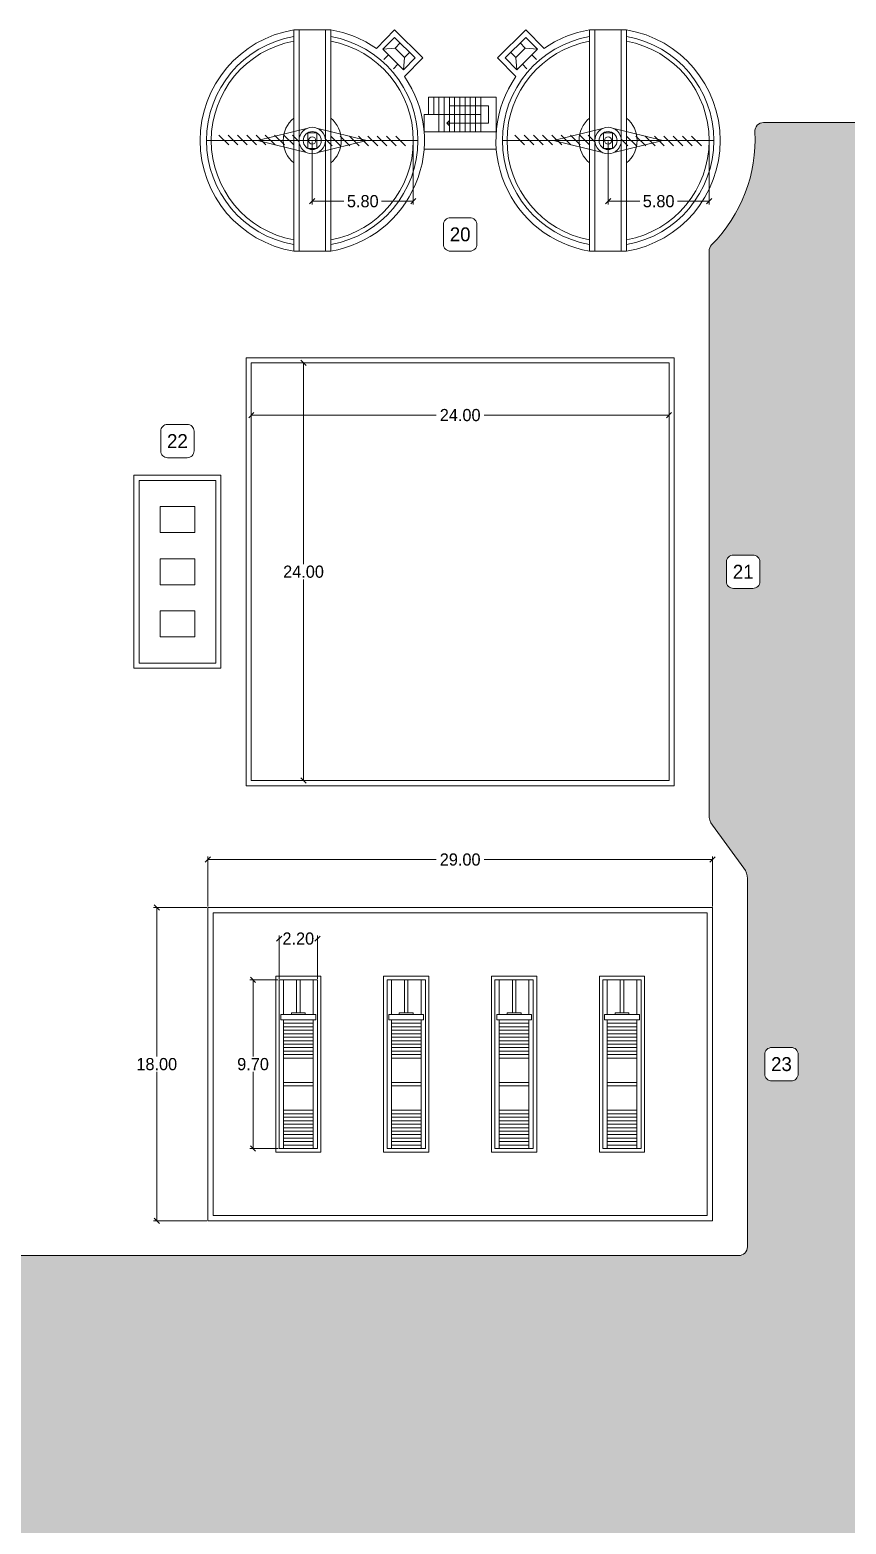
# Model space of a CAD drawing. Extents: x 1590275 to 3180776, y 5018154 to 10036737.
# Drawn here: x 1590338 to 1590384.9, y 5018257.7 to 5018343.5 of the extents above; entities that cross this region are included whole.
import ezdxf

# ---------------------------------------------------------------- set-up
doc = ezdxf.new("R2010")
doc.units = 0
doc.header["$LTSCALE"] = 5
doc.header["$MEASUREMENT"] = 0
doc.linetypes.add('HIDDEN', pattern=[0.375, 0.25, -0.125])
for name, color, linetype, lineweight in [('Legenda', 7, 'Continuous', 15), ('Locali accessori', 7, 'Continuous', 15), ('Muratura', 7, 'Continuous', 15), ('Quote e scritte', 252, 'Continuous', 15), ('Scale', 7, 'Continuous', 15), ('Verde', 3, 'Continuous', 15), ('Viabilità', 251, 'Continuous', 15)]:
    doc.layers.add(name, color=color, linetype=linetype, lineweight=lineweight)
doc.dimstyles.new('PICCHETTAMENTO', dxfattribs={"dimtxt": 0.7, "dimasz": 0.3, "dimexe": 0.18, "dimexo": 0.0625, "dimgap": 0.09, "dimtad": 0, "dimtih": 1, "dimtoh": 1, "dimzin": 0, "dimdsep": 46, "dimtxsty": 'Standard', "dimblk": 'OBLIQUE', "dimcen": 0.09, "dimclrd": 256, "dimclre": 256, "dimclrt": 256, "dimadec": 0, "dimazin": 0, "dimtfac": 1, "dimtofl": 0, "dimtmove": 0, "dimatfit": 0, "dimldrblk": 'OBLIQUE', "dimfxl": 1, "dimtfillclr": 256, "dimtolj": 1, "dimtzin": 0, "dimlwd": -1, "dimlwe": -1, "dimarcsym": 0})

# ---------------------------------------------------------------- blocks, each defined once
blk = doc.blocks.new('_OBLIQUE')
at = {"color": 0, "linetype": 'ByBlock'}
blk.add_line((-0.5, -0.5), (0.5, 0.5), dxfattribs=at)
blk = doc.blocks.new('*D328')
at = {"layer": 'DEFPOINTS', "color": 0, "transparency": 16777216}
for p in [(1590354.263, 5018337.182), (1590360.069, 5018337.182), (1590360.069, 5018333.692)]:
    blk.add_point(p, dxfattribs=at)
at = {"layer": 'Quote e scritte', "transparency": 16777216}
for p, q in [((1590354.263, 5018337.12), (1590354.263, 5018333.512)), ((1590360.069, 5018337.12), (1590360.069, 5018333.512)), ((1590354.263, 5018333.692), (1590356.084, 5018333.692)), ((1590360.069, 5018333.692), (1590358.248, 5018333.692))]:
    blk.add_line(p, q, dxfattribs=at)
at = {"layer": 'Quote e scritte', "transparency": 16777216, "xscale": 0.3, "yscale": 0.3, "zscale": 0.3, "rotation": 180}
blk.add_blockref('_OBLIQUE', (1590354.263, 5018333.692), dxfattribs=at)
at = {"layer": 'Quote e scritte', "transparency": 16777216, "xscale": 0.3, "yscale": 0.3, "zscale": 0.3}
blk.add_blockref('_OBLIQUE', (1590360.069, 5018333.692), dxfattribs=at)
at = {"layer": 'Quote e scritte', "transparency": 16777216, "insert": (1590357.166, 5018333.692), "char_height": 0.7, "attachment_point": 5}
blk.add_mtext('\\A1;5.80', dxfattribs=at)
blk = doc.blocks.new('*D329')
at = {"layer": 'DEFPOINTS', "color": 0, "transparency": 16777216}
for p in [(1590371.262, 5018337.182), (1590377.068, 5018337.182), (1590377.068, 5018333.692)]:
    blk.add_point(p, dxfattribs=at)
at = {"layer": 'Quote e scritte', "transparency": 16777216}
for p, q in [((1590371.262, 5018337.12), (1590371.262, 5018333.512)), ((1590377.068, 5018337.12), (1590377.068, 5018333.512)), ((1590371.262, 5018333.692), (1590373.083, 5018333.692)), ((1590377.068, 5018333.692), (1590375.247, 5018333.692))]:
    blk.add_line(p, q, dxfattribs=at)
at = {"layer": 'Quote e scritte', "transparency": 16777216, "xscale": 0.3, "yscale": 0.3, "zscale": 0.3, "rotation": 180}
blk.add_blockref('_OBLIQUE', (1590371.262, 5018333.692), dxfattribs=at)
at = {"layer": 'Quote e scritte', "transparency": 16777216, "xscale": 0.3, "yscale": 0.3, "zscale": 0.3}
blk.add_blockref('_OBLIQUE', (1590377.068, 5018333.692), dxfattribs=at)
at = {"layer": 'Quote e scritte', "transparency": 16777216, "insert": (1590374.165, 5018333.692), "char_height": 0.7, "attachment_point": 5}
blk.add_mtext('\\A1;5.80', dxfattribs=at)
blk = doc.blocks.new('*D330')
at = {"layer": 'DEFPOINTS', "color": 0, "transparency": 16777216}
for p in [(1590350.762, 5018321.4), (1590374.762, 5018321.4), (1590374.762, 5018321.4)]:
    blk.add_point(p, dxfattribs=at)
at = {"layer": 'Quote e scritte', "transparency": 16777216}
for p, q in [((1590350.762, 5018321.462), (1590350.762, 5018321.58)), ((1590350.762, 5018321.4), (1590361.389, 5018321.4)), ((1590374.762, 5018321.4), (1590364.135, 5018321.4)), ((1590374.762, 5018321.462), (1590374.762, 5018321.58))]:
    blk.add_line(p, q, dxfattribs=at)
at = {"layer": 'Quote e scritte', "transparency": 16777216, "xscale": 0.3, "yscale": 0.3, "zscale": 0.3, "rotation": 180}
blk.add_blockref('_OBLIQUE', (1590350.762, 5018321.4), dxfattribs=at)
at = {"layer": 'Quote e scritte', "transparency": 16777216, "xscale": 0.3, "yscale": 0.3, "zscale": 0.3}
blk.add_blockref('_OBLIQUE', (1590374.762, 5018321.4), dxfattribs=at)
at = {"layer": 'Quote e scritte', "transparency": 16777216, "insert": (1590362.762, 5018321.4), "char_height": 0.7, "attachment_point": 5}
blk.add_mtext('\\A1;24.00', dxfattribs=at)
blk = doc.blocks.new('*D331')
at = {"layer": 'DEFPOINTS', "color": 0, "transparency": 16777216}
for p in [(1590353.762, 5018324.4), (1590353.762, 5018300.4), (1590353.762, 5018300.4)]:
    blk.add_point(p, dxfattribs=at)
at = {"layer": 'Quote e scritte', "transparency": 16777216}
for p, q in [((1590353.699, 5018324.4), (1590353.582, 5018324.4)), ((1590353.762, 5018324.4), (1590353.762, 5018312.84)), ((1590353.762, 5018300.4), (1590353.762, 5018311.96)), ((1590353.699, 5018300.4), (1590353.582, 5018300.4))]:
    blk.add_line(p, q, dxfattribs=at)
at = {"layer": 'Quote e scritte', "transparency": 16777216, "xscale": 0.3, "yscale": 0.3, "zscale": 0.3}
for p, rotation in [((1590353.762, 5018324.4), 90), ((1590353.762, 5018300.4), 270)]:
    blk.add_blockref('_OBLIQUE', p, dxfattribs=dict(at, rotation=rotation))
at = {"layer": 'Quote e scritte', "transparency": 16777216, "insert": (1590353.762, 5018312.4), "char_height": 0.7, "attachment_point": 5}
blk.add_mtext('\\A1;24.00', dxfattribs=at)
blk = doc.blocks.new('*D332')
at = {"layer": 'DEFPOINTS', "color": 0, "transparency": 16777216}
for p in [(1590354.562, 5018291.315), (1590352.362, 5018288.95), (1590354.562, 5018288.95)]:
    blk.add_point(p, dxfattribs=at)
at = {"layer": 'Quote e scritte', "transparency": 16777216}
for p, q in [((1590352.362, 5018289.012), (1590352.362, 5018291.495)), ((1590352.362, 5018291.315), (1590352.38, 5018291.315)), ((1590354.562, 5018291.315), (1590354.544, 5018291.315)), ((1590354.562, 5018289.012), (1590354.562, 5018291.495))]:
    blk.add_line(p, q, dxfattribs=at)
at = {"layer": 'Quote e scritte', "transparency": 16777216, "xscale": 0.3, "yscale": 0.3, "zscale": 0.3, "rotation": 180}
blk.add_blockref('_OBLIQUE', (1590352.362, 5018291.315), dxfattribs=at)
at = {"layer": 'Quote e scritte', "transparency": 16777216, "xscale": 0.3, "yscale": 0.3, "zscale": 0.3}
blk.add_blockref('_OBLIQUE', (1590354.562, 5018291.315), dxfattribs=at)
at = {"layer": 'Quote e scritte', "transparency": 16777216, "insert": (1590353.462, 5018291.315), "char_height": 0.7, "attachment_point": 5}
blk.add_mtext('\\A1;2.20', dxfattribs=at)
blk = doc.blocks.new('*D333')
at = {"layer": 'DEFPOINTS', "color": 0, "transparency": 16777216}
for p in [(1590352.362, 5018288.95), (1590350.862, 5018279.25), (1590352.362, 5018279.25)]:
    blk.add_point(p, dxfattribs=at)
at = {"layer": 'Quote e scritte', "transparency": 16777216}
for p, q in [((1590352.299, 5018288.95), (1590350.682, 5018288.95)), ((1590350.862, 5018288.95), (1590350.862, 5018284.54)), ((1590350.862, 5018279.25), (1590350.862, 5018283.66)), ((1590352.299, 5018279.25), (1590350.682, 5018279.25))]:
    blk.add_line(p, q, dxfattribs=at)
at = {"layer": 'Quote e scritte', "transparency": 16777216, "xscale": 0.3, "yscale": 0.3, "zscale": 0.3}
for p, rotation in [((1590350.862, 5018288.95), 90), ((1590350.862, 5018279.25), 270)]:
    blk.add_blockref('_OBLIQUE', p, dxfattribs=dict(at, rotation=rotation))
at = {"layer": 'Quote e scritte', "transparency": 16777216, "insert": (1590350.862, 5018284.1), "char_height": 0.7, "attachment_point": 5}
blk.add_mtext('\\A1;9.70', dxfattribs=at)
blk = doc.blocks.new('*D334')
at = {"layer": 'DEFPOINTS', "color": 0, "transparency": 16777216}
for p in [(1590377.262, 5018295.858), (1590348.262, 5018293.1), (1590377.262, 5018293.1)]:
    blk.add_point(p, dxfattribs=at)
at = {"layer": 'Quote e scritte', "transparency": 16777216}
for p, q in [((1590348.262, 5018293.162), (1590348.262, 5018296.038)), ((1590348.262, 5018295.858), (1590361.389, 5018295.858)), ((1590377.262, 5018295.858), (1590364.135, 5018295.858)), ((1590377.262, 5018293.162), (1590377.262, 5018296.038))]:
    blk.add_line(p, q, dxfattribs=at)
at = {"layer": 'Quote e scritte', "transparency": 16777216, "xscale": 0.3, "yscale": 0.3, "zscale": 0.3, "rotation": 180}
blk.add_blockref('_OBLIQUE', (1590348.262, 5018295.858), dxfattribs=at)
at = {"layer": 'Quote e scritte', "transparency": 16777216, "xscale": 0.3, "yscale": 0.3, "zscale": 0.3}
blk.add_blockref('_OBLIQUE', (1590377.262, 5018295.858), dxfattribs=at)
at = {"layer": 'Quote e scritte', "transparency": 16777216, "insert": (1590362.762, 5018295.858), "char_height": 0.7, "attachment_point": 5}
blk.add_mtext('\\A1;29.00', dxfattribs=at)
blk = doc.blocks.new('*D335')
at = {"layer": 'DEFPOINTS', "color": 0, "transparency": 16777216}
for p in [(1590348.262, 5018293.1), (1590345.33, 5018275.1), (1590348.262, 5018275.1)]:
    blk.add_point(p, dxfattribs=at)
at = {"layer": 'Quote e scritte', "transparency": 16777216}
for p, q in [((1590348.199, 5018293.1), (1590345.15, 5018293.1)), ((1590345.33, 5018293.1), (1590345.33, 5018284.54)), ((1590345.33, 5018275.1), (1590345.33, 5018283.66)), ((1590348.199, 5018275.1), (1590345.15, 5018275.1))]:
    blk.add_line(p, q, dxfattribs=at)
at = {"layer": 'Quote e scritte', "transparency": 16777216, "xscale": 0.3, "yscale": 0.3, "zscale": 0.3}
for p, rotation in [((1590345.33, 5018293.1), 90), ((1590345.33, 5018275.1), 270)]:
    blk.add_blockref('_OBLIQUE', p, dxfattribs=dict(at, rotation=rotation))
at = {"layer": 'Quote e scritte', "transparency": 16777216, "insert": (1590345.33, 5018284.1), "char_height": 0.7, "attachment_point": 5}
blk.add_mtext('\\A1;18.00', dxfattribs=at)

msp = doc.modelspace()

# ---------------------------------------------------------------- hatches: boundary and pattern name
at = {"layer": 'Verde', "transparency": 33554457}
h = msp.add_hatch(color=256, dxfattribs=at)
h.dxf.hatch_style = 1
h.paths.add_polyline_path([(1590579.612, 5018313.742), (1590481.338, 5018313.742, 0.414207), (1590480.338, 5018312.742), (1590480.338, 5018304.213, -0.414214), (1590479.338, 5018303.213), (1590451.838, 5018303.213), (1590447.538, 5018303.213), (1590440.938, 5018303.213), (1590435.938, 5018303.213), (1590435.938, 5018302.813), (1590425.338, 5018302.813), (1590420.338, 5018302.813, -0.414214), (1590415.338, 5018307.813), (1590415.338, 5018333.213, 0.414214), (1590410.338, 5018338.213), (1590380.192, 5018338.213, 0.428633), (1590379.693, 5018337.689, -0.212895), (1590377.206, 5018331.182, 0.197254), (1590377.062, 5018330.83), (1590377.062, 5018298.362, 0.15952), (1590377.256, 5018297.836), (1590379.068, 5018295.364, -0.15952), (1590379.262, 5018294.772), (1590379.262, 5018273.6, -0.414214), (1590378.762, 5018273.1), (1590332.516, 5018273.1, 0.414214), (1590332.016, 5018272.6), (1590332.016, 5018269.516, -0.414214), (1590331.516, 5018269.016), (1590328.716, 5018269.016, 0.414214), (1590328.216, 5018268.516), (1590328.216, 5018267.366, -0.414214), (1590327.716, 5018266.866), (1590326.216, 5018266.866), (1590320.916, 5018266.866), (1590320.916, 5018267.787, 0.487025), (1590320.668, 5018267.981), (1590279.212, 5018257.745), (1590279.199, 5018257.59), (1590299.64, 5018253.324), (1590300.089, 5018255.478), (1590313.917, 5018252.592), (1590484.812, 5018259.256), (1590575.099, 5018249.571)])
h.paths.add_polyline_path([(1590410.555, 5018272.018), (1590411.675, 5018272.018, -0.414214), (1590412.075, 5018271.618), (1590412.075, 5018270.498, -0.414214), (1590411.675, 5018270.098), (1590410.555, 5018270.098, -0.414214), (1590410.155, 5018270.498), (1590410.155, 5018271.618, -0.414214)], flags=16)
h.paths.add_polyline_path([(1590408.342, 5018269.098), (1590413.942, 5018269.098), (1590413.942, 5018265.498), (1590408.342, 5018265.498)], flags=16)
h.paths.add_polyline_path([(1590408.642, 5018268.798), (1590413.642, 5018268.798), (1590413.642, 5018265.798), (1590408.642, 5018265.798)], flags=0)
h.paths.add_polyline_path([(1590382.182, 5018284.66), (1590382.182, 5018283.54, -0.414214), (1590381.782, 5018283.14), (1590380.662, 5018283.14, -0.414214), (1590380.262, 5018283.54), (1590380.262, 5018284.66, -0.414214), (1590380.662, 5018285.06), (1590381.782, 5018285.06, -0.414214)], flags=16)
h.paths.add_polyline_path([(1590410.968, 5018268.205), (1590411.678, 5018267.449), (1590411.035, 5018267.018), (1590411.241, 5018266.348), (1590410.805, 5018267.103), (1590411.405, 5018267.449)], flags=0)
h.paths.add_polyline_path([(1590379.582, 5018311.44), (1590378.462, 5018311.44, -0.414214), (1590378.062, 5018311.84), (1590378.062, 5018312.96, -0.414214), (1590378.462, 5018313.36), (1590379.582, 5018313.36, -0.414214), (1590379.982, 5018312.96), (1590379.982, 5018311.84, -0.414214)], flags=16)
h.paths.add_polyline_path([(1590443.278, 5018300.693), (1590443.278, 5018301.813, -0.414214), (1590443.678, 5018302.213), (1590444.798, 5018302.213, -0.414214), (1590445.198, 5018301.813), (1590445.198, 5018300.693, -0.414214), (1590444.798, 5018300.293), (1590443.678, 5018300.293, -0.414214)], flags=16)
h.paths.add_polyline_path([(1590448.578, 5018300.693), (1590448.578, 5018301.813, -0.414214), (1590448.978, 5018302.213), (1590450.098, 5018302.213, -0.414214), (1590450.498, 5018301.813), (1590450.498, 5018300.693, -0.414214), (1590450.098, 5018300.293), (1590448.978, 5018300.293, -0.414214)], flags=16)

# ---------------------------------------------------------------- linework, layer by layer
at = {"layer": 'Legenda'}
for points in [[(1590362.202, 5018330.824), (1590363.322, 5018330.824, 0.414214), (1590363.722, 5018331.224), (1590363.722, 5018332.344, 0.414214), (1590363.322, 5018332.744), (1590362.202, 5018332.744, 0.414214), (1590361.802, 5018332.344), (1590361.802, 5018331.224, 0.414214)], [(1590345.956, 5018318.95), (1590347.076, 5018318.95, 0.414214), (1590347.476, 5018319.35), (1590347.476, 5018320.47, 0.414214), (1590347.076, 5018320.87), (1590345.956, 5018320.87, 0.414214), (1590345.556, 5018320.47), (1590345.556, 5018319.35, 0.414214)], [(1590378.462, 5018311.44), (1590379.582, 5018311.44, 0.414214), (1590379.982, 5018311.84), (1590379.982, 5018312.96, 0.414214), (1590379.582, 5018313.36), (1590378.462, 5018313.36, 0.414214), (1590378.062, 5018312.96), (1590378.062, 5018311.84, 0.414214)], [(1590380.662, 5018283.14), (1590381.782, 5018283.14, 0.414214), (1590382.182, 5018283.54), (1590382.182, 5018284.66, 0.414214), (1590381.782, 5018285.06), (1590380.662, 5018285.06, 0.414214), (1590380.262, 5018284.66), (1590380.262, 5018283.54, 0.414214)]]:
    msp.add_lwpolyline(points, format="xyb", close=True, dxfattribs=at)
at = {"layer": 'Locali accessori', "linetype": 'Continuous'}
for p, q in [((1590352.612, 5018286.95), (1590352.612, 5018288.95)), ((1590353.362, 5018288.95), (1590353.362, 5018287.05)), ((1590353.562, 5018288.95), (1590353.562, 5018287.05)), ((1590354.312, 5018286.95), (1590354.312, 5018288.95)), ((1590358.812, 5018286.95), (1590358.812, 5018288.95)), ((1590359.562, 5018288.95), (1590359.562, 5018287.05)), ((1590359.762, 5018288.95), (1590359.762, 5018287.05)), ((1590360.512, 5018286.95), (1590360.512, 5018288.95)), ((1590365.012, 5018286.95), (1590365.012, 5018288.95)), ((1590365.762, 5018288.95), (1590365.762, 5018287.05)), ((1590365.962, 5018288.95), (1590365.962, 5018287.05)), ((1590366.712, 5018286.95), (1590366.712, 5018288.95)), ((1590371.212, 5018286.95), (1590371.212, 5018288.95)), ((1590371.962, 5018288.95), (1590371.962, 5018287.05)), ((1590372.162, 5018288.95), (1590372.162, 5018287.05)), ((1590372.912, 5018286.95), (1590372.912, 5018288.95)), ((1590352.462, 5018286.95), (1590354.462, 5018286.95)), ((1590352.462, 5018286.95), (1590352.462, 5018286.65)), ((1590352.462, 5018286.65), (1590354.462, 5018286.65)), ((1590352.612, 5018279.25), (1590352.612, 5018286.65)), ((1590353.062, 5018287.05), (1590353.862, 5018287.05)), ((1590353.062, 5018287.05), (1590353.062, 5018286.95)), ((1590353.862, 5018287.05), (1590353.862, 5018286.95)), ((1590354.312, 5018279.25), (1590354.312, 5018286.65)), ((1590354.462, 5018286.65), (1590354.462, 5018286.95)), ((1590358.662, 5018286.95), (1590360.662, 5018286.95)), ((1590358.662, 5018286.95), (1590358.662, 5018286.65)), ((1590358.662, 5018286.65), (1590360.662, 5018286.65)), ((1590358.812, 5018279.25), (1590358.812, 5018286.65)), ((1590359.262, 5018287.05), (1590360.062, 5018287.05)), ((1590359.262, 5018287.05), (1590359.262, 5018286.95)), ((1590360.062, 5018287.05), (1590360.062, 5018286.95)), ((1590360.512, 5018279.25), (1590360.512, 5018286.65)), ((1590360.662, 5018286.65), (1590360.662, 5018286.95)), ((1590364.862, 5018286.95), (1590366.862, 5018286.95)), ((1590364.862, 5018286.95), (1590364.862, 5018286.65)), ((1590364.862, 5018286.65), (1590366.862, 5018286.65)), ((1590365.012, 5018279.25), (1590365.012, 5018286.65)), ((1590365.462, 5018287.05), (1590366.262, 5018287.05)), ((1590365.462, 5018287.05), (1590365.462, 5018286.95)), ((1590366.262, 5018287.05), (1590366.262, 5018286.95)), ((1590366.712, 5018279.25), (1590366.712, 5018286.65)), ((1590366.862, 5018286.65), (1590366.862, 5018286.95)), ((1590371.062, 5018286.95), (1590373.062, 5018286.95)), ((1590371.062, 5018286.95), (1590371.062, 5018286.65)), ((1590371.062, 5018286.65), (1590373.062, 5018286.65)), ((1590371.212, 5018279.25), (1590371.212, 5018286.65)), ((1590371.662, 5018287.05), (1590372.462, 5018287.05)), ((1590371.662, 5018287.05), (1590371.662, 5018286.95)), ((1590372.462, 5018287.05), (1590372.462, 5018286.95)), ((1590372.912, 5018279.25), (1590372.912, 5018286.65)), ((1590373.062, 5018286.65), (1590373.062, 5018286.95)), ((1590352.612, 5018286.45), (1590354.312, 5018286.45)), ((1590352.612, 5018286.25), (1590354.312, 5018286.25)), ((1590352.612, 5018286.05), (1590354.312, 5018286.05)), ((1590352.612, 5018285.85), (1590354.312, 5018285.85)), ((1590358.812, 5018286.45), (1590360.512, 5018286.45)), ((1590358.812, 5018286.25), (1590360.512, 5018286.25)), ((1590358.812, 5018286.05), (1590360.512, 5018286.05)), ((1590358.812, 5018285.85), (1590360.512, 5018285.85)), ((1590365.012, 5018286.45), (1590366.712, 5018286.45)), ((1590365.012, 5018286.25), (1590366.712, 5018286.25)), ((1590365.012, 5018286.05), (1590366.712, 5018286.05)), ((1590365.012, 5018285.85), (1590366.712, 5018285.85)), ((1590371.212, 5018286.45), (1590372.912, 5018286.45)), ((1590371.212, 5018286.25), (1590372.912, 5018286.25)), ((1590371.212, 5018286.05), (1590372.912, 5018286.05)), ((1590371.212, 5018285.85), (1590372.912, 5018285.85)), ((1590352.612, 5018285.65), (1590354.312, 5018285.65)), ((1590352.612, 5018285.45), (1590354.312, 5018285.45)), ((1590352.612, 5018285.25), (1590354.312, 5018285.25)), ((1590352.612, 5018285.05), (1590354.312, 5018285.05)), ((1590358.812, 5018285.65), (1590360.512, 5018285.65)), ((1590358.812, 5018285.45), (1590360.512, 5018285.45)), ((1590358.812, 5018285.25), (1590360.512, 5018285.25)), ((1590358.812, 5018285.05), (1590360.512, 5018285.05)), ((1590365.012, 5018285.65), (1590366.712, 5018285.65)), ((1590365.012, 5018285.45), (1590366.712, 5018285.45)), ((1590365.012, 5018285.25), (1590366.712, 5018285.25)), ((1590365.012, 5018285.05), (1590366.712, 5018285.05)), ((1590371.212, 5018285.65), (1590372.912, 5018285.65)), ((1590371.212, 5018285.45), (1590372.912, 5018285.45)), ((1590371.212, 5018285.25), (1590372.912, 5018285.25)), ((1590371.212, 5018285.05), (1590372.912, 5018285.05)), ((1590352.612, 5018284.85), (1590354.312, 5018284.85)), ((1590352.612, 5018284.65), (1590354.312, 5018284.65)), ((1590352.612, 5018284.45), (1590354.312, 5018284.45)), ((1590358.812, 5018284.85), (1590360.512, 5018284.85)), ((1590358.812, 5018284.65), (1590360.512, 5018284.65)), ((1590358.812, 5018284.45), (1590360.512, 5018284.45)), ((1590365.012, 5018284.85), (1590366.712, 5018284.85)), ((1590365.012, 5018284.65), (1590366.712, 5018284.65)), ((1590365.012, 5018284.45), (1590366.712, 5018284.45)), ((1590371.212, 5018284.85), (1590372.912, 5018284.85)), ((1590371.212, 5018284.65), (1590372.912, 5018284.65)), ((1590371.212, 5018284.45), (1590372.912, 5018284.45)), ((1590352.612, 5018283.055), (1590354.312, 5018283.055)), ((1590352.612, 5018282.855), (1590354.312, 5018282.855)), ((1590358.812, 5018283.055), (1590360.512, 5018283.055)), ((1590358.812, 5018282.855), (1590360.512, 5018282.855)), ((1590365.012, 5018283.055), (1590366.712, 5018283.055)), ((1590365.012, 5018282.855), (1590366.712, 5018282.855)), ((1590371.212, 5018283.055), (1590372.912, 5018283.055)), ((1590371.212, 5018282.855), (1590372.912, 5018282.855)), ((1590352.612, 5018281.45), (1590354.312, 5018281.45)), ((1590358.812, 5018281.45), (1590360.512, 5018281.45)), ((1590365.012, 5018281.45), (1590366.712, 5018281.45)), ((1590371.212, 5018281.45), (1590372.912, 5018281.45)), ((1590352.612, 5018281.25), (1590354.312, 5018281.25)), ((1590352.612, 5018281.05), (1590354.312, 5018281.05)), ((1590352.612, 5018280.85), (1590354.312, 5018280.85)), ((1590352.612, 5018280.65), (1590354.312, 5018280.65)), ((1590358.812, 5018281.25), (1590360.512, 5018281.25)), ((1590358.812, 5018281.05), (1590360.512, 5018281.05)), ((1590358.812, 5018280.85), (1590360.512, 5018280.85)), ((1590358.812, 5018280.65), (1590360.512, 5018280.65)), ((1590365.012, 5018281.25), (1590366.712, 5018281.25)), ((1590365.012, 5018281.05), (1590366.712, 5018281.05)), ((1590365.012, 5018280.85), (1590366.712, 5018280.85)), ((1590365.012, 5018280.65), (1590366.712, 5018280.65)), ((1590371.212, 5018281.25), (1590372.912, 5018281.25)), ((1590371.212, 5018281.05), (1590372.912, 5018281.05)), ((1590371.212, 5018280.85), (1590372.912, 5018280.85)), ((1590371.212, 5018280.65), (1590372.912, 5018280.65)), ((1590352.612, 5018280.45), (1590354.312, 5018280.45)), ((1590352.612, 5018280.25), (1590354.312, 5018280.25)), ((1590352.612, 5018280.05), (1590354.312, 5018280.05)), ((1590352.612, 5018279.85), (1590354.312, 5018279.85)), ((1590358.812, 5018280.45), (1590360.512, 5018280.45)), ((1590358.812, 5018280.25), (1590360.512, 5018280.25)), ((1590358.812, 5018280.05), (1590360.512, 5018280.05)), ((1590358.812, 5018279.85), (1590360.512, 5018279.85)), ((1590365.012, 5018280.45), (1590366.712, 5018280.45)), ((1590365.012, 5018280.25), (1590366.712, 5018280.25)), ((1590365.012, 5018280.05), (1590366.712, 5018280.05)), ((1590365.012, 5018279.85), (1590366.712, 5018279.85)), ((1590371.212, 5018280.45), (1590372.912, 5018280.45)), ((1590371.212, 5018280.25), (1590372.912, 5018280.25)), ((1590371.212, 5018280.05), (1590372.912, 5018280.05)), ((1590371.212, 5018279.85), (1590372.912, 5018279.85)), ((1590352.612, 5018279.65), (1590354.312, 5018279.65)), ((1590352.612, 5018279.45), (1590354.312, 5018279.45)), ((1590358.812, 5018279.65), (1590360.512, 5018279.65)), ((1590358.812, 5018279.45), (1590360.512, 5018279.45)), ((1590365.012, 5018279.65), (1590366.712, 5018279.65)), ((1590365.012, 5018279.45), (1590366.712, 5018279.45)), ((1590371.212, 5018279.65), (1590372.912, 5018279.65)), ((1590371.212, 5018279.45), (1590372.912, 5018279.45))]:
    msp.add_line(p, q, dxfattribs=at)
for points in [[(1590345.516, 5018314.65), (1590347.516, 5018314.65), (1590347.516, 5018316.15), (1590345.516, 5018316.15)], [(1590345.516, 5018311.65), (1590347.516, 5018311.65), (1590347.516, 5018313.15), (1590345.516, 5018313.15)], [(1590345.516, 5018308.65), (1590347.516, 5018308.65), (1590347.516, 5018310.15), (1590345.516, 5018310.15)], [(1590354.762, 5018279.05), (1590354.762, 5018289.15), (1590352.162, 5018289.15), (1590352.162, 5018279.05)], [(1590354.562, 5018279.25), (1590354.562, 5018288.95), (1590352.362, 5018288.95), (1590352.362, 5018279.25)], [(1590360.962, 5018279.05), (1590360.962, 5018289.15), (1590358.362, 5018289.15), (1590358.362, 5018279.05)], [(1590360.762, 5018279.25), (1590360.762, 5018288.95), (1590358.562, 5018288.95), (1590358.562, 5018279.25)], [(1590367.162, 5018279.05), (1590367.162, 5018289.15), (1590364.562, 5018289.15), (1590364.562, 5018279.05)], [(1590366.962, 5018279.25), (1590366.962, 5018288.95), (1590364.762, 5018288.95), (1590364.762, 5018279.25)], [(1590373.362, 5018279.05), (1590373.362, 5018289.15), (1590370.762, 5018289.15), (1590370.762, 5018279.05)], [(1590373.162, 5018279.25), (1590373.162, 5018288.95), (1590370.962, 5018288.95), (1590370.962, 5018279.25)]]:
    msp.add_lwpolyline(points, close=True, dxfattribs=at)
at = {"layer": 'Muratura'}
for p, q in [((1590353.2, 5018343.54), (1590353.2, 5018330.824)), ((1590353.503, 5018343.54), (1590353.503, 5018330.824)), ((1590355.022, 5018330.824), (1590355.022, 5018343.54)), ((1590355.325, 5018343.54), (1590355.325, 5018330.824)), ((1590370.199, 5018343.54), (1590370.199, 5018330.824)), ((1590370.502, 5018343.54), (1590370.502, 5018330.824)), ((1590372.021, 5018330.824), (1590372.021, 5018343.54)), ((1590372.324, 5018343.54), (1590372.324, 5018330.824)), ((1590359.019, 5018342.481), (1590358.323, 5018342.423)), ((1590359.019, 5018342.481), (1590359.321, 5018342.787)), ((1590359.019, 5018342.481), (1590359.56, 5018341.948)), ((1590366.505, 5018342.481), (1590365.964, 5018341.948)), ((1590366.505, 5018342.481), (1590366.203, 5018342.787)), ((1590366.505, 5018342.481), (1590367.202, 5018342.423)), ((1590359.56, 5018341.948), (1590359.512, 5018341.251)), ((1590359.56, 5018341.948), (1590359.862, 5018342.254)), ((1590365.964, 5018341.948), (1590365.663, 5018342.254)), ((1590365.964, 5018341.948), (1590366.012, 5018341.251)), ((1590348.901, 5018337.487), (1590349.464, 5018336.935)), ((1590349.434, 5018337.487), (1590349.997, 5018336.935)), ((1590349.967, 5018337.487), (1590350.531, 5018336.935)), ((1590350.5, 5018337.487), (1590351.064, 5018336.935)), ((1590351.034, 5018337.487), (1590351.597, 5018336.935)), ((1590351.127, 5018337.182), (1590353.938, 5018337.868)), ((1590351.567, 5018337.487), (1590352.13, 5018336.935)), ((1590352.1, 5018337.487), (1590352.663, 5018336.935)), ((1590352.633, 5018337.487), (1590353.196, 5018336.935)), ((1590353.507, 5018337.109), (1590353.121, 5018337.487)), ((1590357.399, 5018337.182), (1590354.588, 5018337.868)), ((1590355.892, 5018336.877), (1590355.329, 5018337.429)), ((1590356.425, 5018336.877), (1590355.862, 5018337.429)), ((1590356.958, 5018336.877), (1590356.395, 5018337.429)), ((1590357.492, 5018336.877), (1590356.928, 5018337.429)), ((1590358.025, 5018336.877), (1590357.462, 5018337.429)), ((1590358.558, 5018336.877), (1590357.995, 5018337.429)), ((1590359.091, 5018336.877), (1590358.528, 5018337.429)), ((1590359.624, 5018336.877), (1590359.061, 5018337.429)), ((1590365.9, 5018337.487), (1590366.463, 5018336.935)), ((1590366.433, 5018337.487), (1590366.996, 5018336.935)), ((1590366.966, 5018337.487), (1590367.53, 5018336.935)), ((1590367.5, 5018337.487), (1590368.063, 5018336.935)), ((1590368.033, 5018337.487), (1590368.596, 5018336.935)), ((1590368.126, 5018337.182), (1590370.937, 5018337.868)), ((1590368.566, 5018337.487), (1590369.129, 5018336.935)), ((1590369.099, 5018337.487), (1590369.662, 5018336.935)), ((1590369.632, 5018337.487), (1590370.196, 5018336.935)), ((1590370.506, 5018337.109), (1590370.12, 5018337.487)), ((1590374.398, 5018337.182), (1590371.587, 5018337.868)), ((1590372.891, 5018336.877), (1590372.328, 5018337.429)), ((1590373.424, 5018336.877), (1590372.861, 5018337.429)), ((1590373.957, 5018336.877), (1590373.394, 5018337.429)), ((1590374.491, 5018336.877), (1590373.927, 5018337.429)), ((1590375.024, 5018336.877), (1590374.461, 5018337.429)), ((1590375.557, 5018336.877), (1590374.994, 5018337.429)), ((1590376.09, 5018336.877), (1590375.527, 5018337.429)), ((1590376.623, 5018336.877), (1590376.06, 5018337.429)), ((1590360.336, 5018337.182), (1590348.189, 5018337.182)), ((1590351.127, 5018337.182), (1590353.938, 5018336.496)), ((1590357.399, 5018337.182), (1590354.588, 5018336.496)), ((1590355.405, 5018336.877), (1590355.018, 5018337.256)), ((1590360.336, 5018337.243), (1590360.336, 5018337.121)), ((1590377.335, 5018337.182), (1590365.188, 5018337.182)), ((1590365.189, 5018337.225), (1590365.189, 5018337.139)), ((1590368.126, 5018337.182), (1590370.937, 5018336.496)), ((1590374.398, 5018337.182), (1590371.587, 5018336.496)), ((1590372.404, 5018336.877), (1590372.017, 5018337.256)), ((1590377.335, 5018337.243), (1590377.335, 5018337.121)), ((1590353.2, 5018330.824), (1590355.325, 5018330.824)), ((1590370.199, 5018330.824), (1590372.324, 5018330.824))]:
    msp.add_line(p, q, dxfattribs=at)
at = {"layer": 'Muratura', "ltscale": 0.3}
for p, q in [((1590353.2, 5018343.54), (1590355.325, 5018343.54)), ((1590357.946, 5018342.473), (1590358.993, 5018343.536)), ((1590358.993, 5018343.536), (1590360.615, 5018341.938)), ((1590366.531, 5018343.536), (1590364.909, 5018341.938)), ((1590367.579, 5018342.473), (1590366.531, 5018343.536)), ((1590370.199, 5018343.54), (1590372.324, 5018343.54)), ((1590358.323, 5018342.423), (1590358.996, 5018343.107)), ((1590358.323, 5018342.423), (1590359.512, 5018341.251)), ((1590358.996, 5018343.107), (1590360.186, 5018341.935)), ((1590366.528, 5018343.107), (1590365.338, 5018341.935)), ((1590367.202, 5018342.423), (1590366.012, 5018341.251)), ((1590367.202, 5018342.423), (1590366.528, 5018343.107)), ((1590360.186, 5018341.935), (1590359.512, 5018341.251)), ((1590360.615, 5018341.938), (1590359.556, 5018340.862)), ((1590364.909, 5018341.938), (1590365.969, 5018340.862)), ((1590365.338, 5018341.935), (1590366.012, 5018341.251)), ((1590354.003, 5018337.178), (1590354.003, 5018337.632)), ((1590354.003, 5018337.632), (1590354.522, 5018337.632)), ((1590354.522, 5018337.632), (1590354.522, 5018337.182)), ((1590371.002, 5018337.178), (1590371.002, 5018337.632)), ((1590371.002, 5018337.632), (1590371.521, 5018337.632)), ((1590371.521, 5018337.632), (1590371.521, 5018337.182)), ((1590354.003, 5018336.733), (1590354.003, 5018337.182)), ((1590354.522, 5018336.733), (1590354.003, 5018336.733)), ((1590354.522, 5018337.182), (1590354.522, 5018336.733)), ((1590371.002, 5018336.733), (1590371.002, 5018337.182)), ((1590371.521, 5018336.733), (1590371.002, 5018336.733)), ((1590371.521, 5018337.182), (1590371.521, 5018336.733))]:
    msp.add_line(p, q, dxfattribs=at)
at = {"layer": 'Muratura', "linetype": 'HIDDEN', "ltscale": 0.3}
for p, q in [((1590358.647, 5018342.103), (1590358.283, 5018341.734)), ((1590359.188, 5018341.57), (1590358.82, 5018341.197)), ((1590366.336, 5018341.57), (1590366.705, 5018341.197)), ((1590366.877, 5018342.103), (1590367.241, 5018341.734))]:
    msp.add_line(p, q, dxfattribs=at)
at = {"layer": 'Muratura', "linetype": 'HIDDEN', "ltscale": 0.2}
msp.add_line((1590365.189, 5018337.225), (1590365.189, 5018337.139), dxfattribs=at)
at = {"layer": 'Muratura', "linetype": 'Continuous'}
for p, q in [((1590344.016, 5018306.85), (1590344.016, 5018317.95)), ((1590344.016, 5018317.95), (1590349.016, 5018317.95)), ((1590344.316, 5018307.15), (1590344.316, 5018317.65)), ((1590344.316, 5018317.65), (1590348.716, 5018317.65)), ((1590348.716, 5018307.15), (1590348.716, 5018317.65)), ((1590349.016, 5018306.85), (1590349.016, 5018317.95)), ((1590349.016, 5018306.85), (1590344.016, 5018306.85)), ((1590348.716, 5018307.15), (1590344.316, 5018307.15))]:
    msp.add_line(p, q, dxfattribs=at)
for points in [[(1590350.462, 5018300.1), (1590375.062, 5018300.1), (1590375.062, 5018324.7), (1590350.462, 5018324.7)], [(1590350.762, 5018300.4), (1590374.762, 5018300.4), (1590374.762, 5018324.4), (1590350.762, 5018324.4)], [(1590348.262, 5018275.1), (1590377.262, 5018275.1), (1590377.262, 5018293.1), (1590348.262, 5018293.1)], [(1590348.562, 5018275.4), (1590376.962, 5018275.4), (1590376.962, 5018292.8), (1590348.562, 5018292.8)]]:
    msp.add_lwpolyline(points, close=True, dxfattribs=at)
at = {"layer": 'Muratura', "ltscale": 0.3}
for centre, radius in [((1590354.263, 5018337.182), 0.759), ((1590354.263, 5018337.182), 0.519), ((1590354.263, 5018337.182), 0.207), ((1590371.262, 5018337.182), 0.759), ((1590371.262, 5018337.182), 0.519), ((1590371.262, 5018337.182), 0.207)]:
    msp.add_circle(centre, radius, dxfattribs=at)
for centre, radius, start, end in [((1590354.263, 5018337.182), 6.446, 99.48957, 260.51043), ((1590354.263, 5018337.182), 6.446, 55.15801, 80.51043), ((1590371.262, 5018337.182), 6.446, 99.48957, 124.84199), ((1590371.262, 5018337.182), 6.446, 279.48957, 80.51043), ((1590354.263, 5018337.182), 6.073, 100.07866, 259.92134), ((1590354.263, 5018337.182), 6.073, 280.07866, 79.92116), ((1590371.262, 5018337.182), 6.073, 100.07866, 259.92134), ((1590371.262, 5018337.182), 6.073, 280.07866, 79.92116), ((1590354.263, 5018337.182), 6.446, 279.48957, 34.80867), ((1590371.262, 5018337.182), 6.446, 145.19133, 260.51043)]:
    msp.add_arc(centre, radius, start, end, dxfattribs=at)
at = {"layer": 'Muratura'}
for centre, radius, start, end in [((1590354.263, 5018337.182), 5.807, 100.54657, 259.45343), ((1590354.263, 5018337.182), 5.807, 280.54657, 79.4537), ((1590371.262, 5018337.182), 5.807, 100.54657, 259.45343), ((1590371.262, 5018337.182), 5.807, 280.54657, 79.4537), ((1590354.263, 5018337.182), 1.67, 129.52375, 230.4788), ((1590354.263, 5018337.182), 1.67, 309.5212, 50.47625), ((1590371.262, 5018337.182), 1.67, 129.52375, 230.4788), ((1590371.262, 5018337.182), 1.67, 309.5212, 50.47625)]:
    msp.add_arc(centre, radius, start, end, dxfattribs=at)
at = {"layer": 'Scale'}
for p, q in [((1590360.94, 5018339.682), (1590364.835, 5018339.682)), ((1590360.94, 5018338.682), (1590360.94, 5018339.682)), ((1590361.24, 5018338.682), (1590361.24, 5018339.682)), ((1590361.54, 5018338.682), (1590361.54, 5018339.682)), ((1590361.84, 5018338.682), (1590361.84, 5018339.682)), ((1590362.14, 5018338.682), (1590362.14, 5018339.682)), ((1590362.14, 5018339.182), (1590364.387, 5018339.182)), ((1590362.44, 5018338.682), (1590362.44, 5018339.682)), ((1590362.74, 5018338.682), (1590362.74, 5018339.682)), ((1590363.04, 5018338.682), (1590363.04, 5018339.682)), ((1590363.34, 5018338.682), (1590363.34, 5018339.682)), ((1590363.64, 5018338.682), (1590363.64, 5018339.682)), ((1590363.94, 5018338.682), (1590363.94, 5018339.682)), ((1590364.387, 5018339.182), (1590364.387, 5018338.182)), ((1590364.835, 5018337.682), (1590364.835, 5018339.682)), ((1590360.69, 5018337.682), (1590360.69, 5018338.682)), ((1590360.69, 5018338.682), (1590363.94, 5018338.682)), ((1590361.54, 5018338.682), (1590361.54, 5018337.682)), ((1590361.84, 5018338.682), (1590361.84, 5018337.682)), ((1590361.99, 5018338.182), (1590362.14, 5018338.332)), ((1590361.99, 5018338.182), (1590362.14, 5018338.032)), ((1590361.99, 5018338.182), (1590364.387, 5018338.182)), ((1590362.14, 5018338.682), (1590362.14, 5018337.682)), ((1590362.44, 5018338.682), (1590362.44, 5018337.682)), ((1590362.74, 5018338.682), (1590362.74, 5018337.682)), ((1590363.04, 5018338.682), (1590363.04, 5018337.682)), ((1590363.34, 5018338.682), (1590363.34, 5018337.682)), ((1590363.64, 5018338.682), (1590363.64, 5018337.682)), ((1590363.94, 5018338.682), (1590363.94, 5018337.682)), ((1590364.835, 5018337.682), (1590360.69, 5018337.682)), ((1590364.835, 5018336.682), (1590360.69, 5018336.682))]:
    msp.add_line(p, q, dxfattribs=at)
at = {"layer": 'Viabilità'}
msp.add_lwpolyline([(1590425.338, 5018302.813), (1590420.338, 5018302.813, -0.414214), (1590415.338, 5018307.813), (1590415.338, 5018333.213, 0.414214), (1590410.338, 5018338.213), (1590380.192, 5018338.213, 0.431728), (1590379.693, 5018337.684, -0.212576), (1590377.21, 5018331.185, 0.199969), (1590377.062, 5018330.83), (1590377.062, 5018298.427, 0.178039), (1590377.256, 5018297.836), (1590379.068, 5018295.364, -0.15952), (1590379.262, 5018294.772), (1590379.262, 5018273.6, -0.414214), (1590378.762, 5018273.1), (1590332.516, 5018273.1)], format="xyb", dxfattribs=at)

# ---------------------------------------------------------------- texts
at = {"layer": 'Legenda', "char_height": 0.8, "width": 1.60283, "attachment_point": 5, "rotation": 0.1015}
for s, insert in [('20', (1590362.762, 5018331.784)), ('22', (1590346.516, 5018319.91)), ('21', (1590379.022, 5018312.4)), ('23', (1590381.222, 5018284.1))]:
    msp.add_mtext(s, dxfattribs=dict(at, insert=insert))

# ---------------------------------------------------------------- dimensions: what is measured, and where the dimension line sits
at = {"layer": 'Quote e scritte'}
for base, p1, p2, picture, middle in [((1590360.069, 5018333.692), (1590354.263, 5018337.182), (1590360.069, 5018337.182), '*D328', (1590357.166, 5018333.692)), ((1590377.068, 5018333.692), (1590371.262, 5018337.182), (1590377.068, 5018337.182), '*D329', (1590374.165, 5018333.692))]:
    dim = msp.add_linear_dim(base=base, p1=p1, p2=p2, text='5.80', dimstyle='PICCHETTAMENTO', dxfattribs=at)
    dim.commit()
    dim.dimension.update_dxf_attribs({"geometry": picture, "text_midpoint": middle})
dim = msp.add_linear_dim(base=(1590353.762, 5018300.4), p1=(1590353.762, 5018324.4), p2=(1590353.762, 5018300.4), angle=90, dimstyle='PICCHETTAMENTO', dxfattribs=at)
dim.commit()
dim.dimension.update_dxf_attribs({"geometry": '*D331', "text_midpoint": (1590353.762, 5018312.4), "dimtype": 160})
dim = msp.add_linear_dim(base=(1590374.762, 5018321.4), p1=(1590350.762, 5018321.4), p2=(1590374.762, 5018321.4), dimstyle='PICCHETTAMENTO', dxfattribs=at)
dim.commit()
dim.dimension.update_dxf_attribs({"geometry": '*D330', "text_midpoint": (1590362.762, 5018321.4), "dimtype": 160})
dim = msp.add_linear_dim(base=(1590377.262, 5018295.858), p1=(1590348.262, 5018293.1), p2=(1590377.262, 5018293.1), dimstyle='PICCHETTAMENTO', dxfattribs=at)
dim.commit()
dim.dimension.update_dxf_attribs({"geometry": '*D334', "text_midpoint": (1590362.762, 5018295.858)})
for base, p1, p2, picture, middle in [((1590345.33, 5018275.1), (1590348.262, 5018293.1), (1590348.262, 5018275.1), '*D335', (1590345.33, 5018284.1)), ((1590350.862, 5018279.25), (1590352.362, 5018288.95), (1590352.362, 5018279.25), '*D333', (1590350.862, 5018284.1))]:
    dim = msp.add_linear_dim(base=base, p1=p1, p2=p2, angle=90, dimstyle='PICCHETTAMENTO', dxfattribs=at)
    dim.commit()
    dim.dimension.update_dxf_attribs({"geometry": picture, "text_midpoint": middle})
dim = msp.add_linear_dim(base=(1590354.562, 5018291.315), p1=(1590352.362, 5018288.95), p2=(1590354.562, 5018288.95), dimstyle='PICCHETTAMENTO', override={"dimtmove": 1}, dxfattribs=at)
dim.commit()
dim.dimension.update_dxf_attribs({"geometry": '*D332', "text_midpoint": (1590353.462, 5018291.315), "dimtype": 160})

doc.saveas('drawing.dxf')
